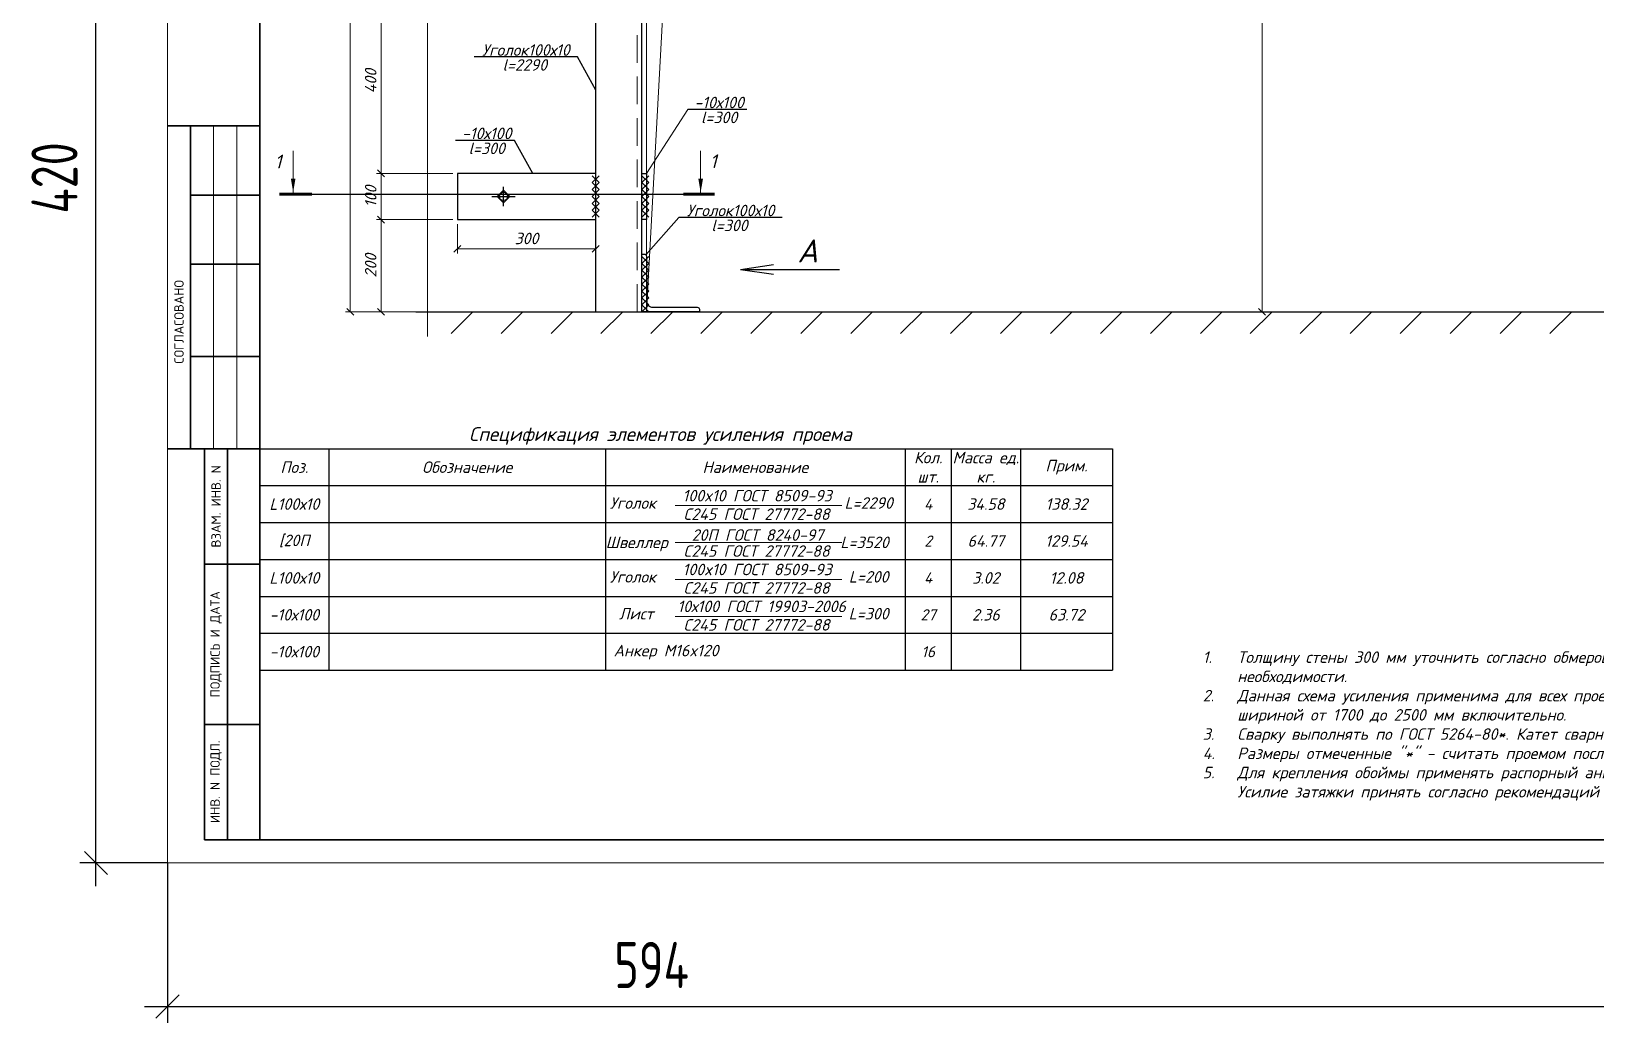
# Model space of a CAD drawing. Header units: millimetres. Extents: x 10124 to 8132345, y -95635 to 1386204.
# Drawn here: x 166940 to 170333, y 25514 to 27663 of the extents above; entities that cross this region are included whole.
import ezdxf
from ezdxf.enums import TextEntityAlignment as Align

# ---------------------------------------------------------------- set-up
doc = ezdxf.new("R2010")
doc.units = ezdxf.units.MM
doc.linetypes.add('Пунктир 2мм', pattern=[3, 2, -1])
doc.layers.get('DEFPOINTS').update_dxf_attribs({"color": 1})
for name, color, linetype, lineweight in [('013', 7, 'Continuous', 13), ('030', 7, 'Continuous', 30), ('Размер', 140, 'Continuous', 13), ('Разрезы', 54, 'Continuous', 20), ('ТЕКСТ', 214, 'Continuous', 20)]:
    doc.layers.add(name, color=color, linetype=linetype, lineweight=lineweight)
doc.styles.add('10', font='isocpeui.ttf', dxfattribs={"height": 25})
doc.styles.add('100', font='isocpeui.ttf', dxfattribs={"height": 250})
doc.styles.add('GOST', font='isocpeur.TTF')
doc.styles.add('БДА100', font='romand.shx', dxfattribs={"width": 0.7})
doc.dimstyles.new('10', dxfattribs={"dimtxt": 37.5, "dimasz": 15, "dimexe": 10, "dimexo": 10, "dimgap": 10, "dimtad": 1, "dimtxsty": '10', "dimblk": 'OBLIQUE', "dimcen": 2.5, "dimadec": 0, "dimazin": 0, "dimtfac": 1, "dimtmove": 0, "dimatfit": 3, "dimfxl": 1, "dimlwd": 15, "dimlwe": 15, "dimarcsym": 0})
doc.dimstyles.new('БДА1', dxfattribs={"dimtxt": 2, "dimasz": 1, "dimexe": 0.7, "dimexo": 0, "dimgap": 0.8, "dimtad": 1, "dimdec": 0, "dimrnd": 1, "dimzin": 0, "dimdsep": 46, "dimtxsty": 'БДА100', "dimblk": 'OBLIQUE', "dimcen": 2, "dimdle": 1, "dimadec": 0, "dimazin": 0, "dimtfac": 1, "dimtdec": 0, "dimtmove": 1, "dimatfit": 3, "dimldrblk": 'NONE', "dimfxl": 0.7, "dimtolj": 1, "dimtzin": 0, "dimlwd": -1, "dimlwe": -1, "dimarcsym": 0})

# ---------------------------------------------------------------- blocks, each defined once
blk = doc.blocks.new('_OBLIQUE')
at = {"color": 0, "linetype": 'ByBlock'}
blk.add_line((-0.5, -0.5), (0.5, 0.5), dxfattribs=at)
blk = doc.blocks.new('*D17')
at = {"layer": 'DEFPOINTS', "color": 0, "transparency": 16777216}
for p, q in [((0, 0), (0, -34.62)), ((594, 0), (594, -34.62)), ((-5, -31.12), (599, -31.12))]:
    blk.add_line(p, q, dxfattribs=at)
for p in [(0, 0), (594, 0), (594, -31.12)]:
    blk.add_point(p, dxfattribs=at)
at = {"layer": 'DEFPOINTS', "color": 0, "transparency": 16777216, "xscale": 5, "yscale": 5, "zscale": 5, "rotation": 180}
blk.add_blockref('_OBLIQUE', (0, -31.12), dxfattribs=at)
at = {"layer": 'DEFPOINTS', "color": 0, "transparency": 16777216, "xscale": 5, "yscale": 5, "zscale": 5}
blk.add_blockref('_OBLIQUE', (594, -31.12), dxfattribs=at)
at = {"layer": 'DEFPOINTS', "color": 0, "lineweight": 0, "transparency": 16777216, "insert": (105, -22.12), "char_height": 10, "attachment_point": 5, "style": 'БДА100'}
blk.add_mtext('\\A1;594', dxfattribs=at)
blk = doc.blocks.new('_None')
blk = doc.blocks.new('*D18')
at = {"layer": 'DEFPOINTS', "color": 0, "transparency": 16777216}
for p, q in [((-15.52, -5), (-15.52, 425)), ((0, 420), (-19.02, 420)), ((0, 0), (-19.02, 0))]:
    blk.add_line(p, q, dxfattribs=at)
for p in [(-15.52, 420), (0, 420), (0, 0)]:
    blk.add_point(p, dxfattribs=at)
at = {"layer": 'DEFPOINTS', "color": 0, "transparency": 16777216, "xscale": 5, "yscale": 5, "zscale": 5}
for p, rotation in [((-15.52, 420), 90), ((-15.52, 0), 270)]:
    blk.add_blockref('_OBLIQUE', p, dxfattribs=dict(at, rotation=rotation))
at = {"layer": 'DEFPOINTS', "color": 0, "lineweight": 0, "transparency": 16777216, "insert": (-24.52, 148.5), "char_height": 10, "attachment_point": 5, "rotation": 90, "style": 'БДА100'}
blk.add_mtext('\\A1;420', dxfattribs=at)
blk = doc.blocks.new('*D553')
at = {"color": 0, "lineweight": 15, "ltscale": 100, "transparency": 16777216}
for p, q in [((167854, 29345), (167621.6, 29345)), ((167631.6, 27055), (167631.6, 29345)), ((167789.1, 27055), (167621.6, 27055))]:
    blk.add_line(p, q, dxfattribs=at)
at = {"layer": 'DEFPOINTS', "color": 0, "ltscale": 100, "transparency": 16777216}
for p in [(167631.6, 29345), (167864, 29345), (167799.1, 27055)]:
    blk.add_point(p, dxfattribs=at)
at = {"color": 0, "lineweight": 15, "ltscale": 100, "transparency": 16777216, "xscale": 15, "yscale": 15, "zscale": 15}
for p, rotation in [((167631.6, 29345), 90), ((167631.6, 27055), 270)]:
    blk.add_blockref('_OBLIQUE', p, dxfattribs=dict(at, rotation=rotation))
at = {"color": 0, "ltscale": 100, "transparency": 16777216, "insert": (167609.1, 28200), "char_height": 25, "attachment_point": 5, "rotation": 90, "style": '10'}
blk.add_mtext('2290', dxfattribs=at)
blk = doc.blocks.new('*D578')
at = {"color": 0, "lineweight": 15, "ltscale": 100, "transparency": 16777216}
for p, q in [((167854, 27255), (167688.5, 27255)), ((167698.5, 27055), (167698.5, 27255)), ((167789.1, 27055), (167688.5, 27055))]:
    blk.add_line(p, q, dxfattribs=at)
at = {"layer": 'DEFPOINTS', "color": 0, "ltscale": 100, "transparency": 16777216}
for p in [(167698.5, 27255), (167864, 27255), (167799.1, 27055)]:
    blk.add_point(p, dxfattribs=at)
at = {"color": 0, "lineweight": 15, "ltscale": 100, "transparency": 16777216, "xscale": 15, "yscale": 15, "zscale": 15}
for p, rotation in [((167698.5, 27255), 90), ((167698.5, 27055), 270)]:
    blk.add_blockref('_OBLIQUE', p, dxfattribs=dict(at, rotation=rotation))
at = {"color": 0, "ltscale": 100, "transparency": 16777216, "insert": (167676, 27155), "char_height": 25, "attachment_point": 5, "rotation": 90, "style": '10'}
blk.add_mtext('200', dxfattribs=at)
blk = doc.blocks.new('*D579')
at = {"color": 0, "lineweight": 15, "ltscale": 100, "transparency": 16777216}
for p, q in [((167854, 27355), (167688.5, 27355)), ((167698.5, 27255), (167698.5, 27355)), ((167854, 27255), (167688.5, 27255))]:
    blk.add_line(p, q, dxfattribs=at)
at = {"layer": 'DEFPOINTS', "color": 0, "ltscale": 100, "transparency": 16777216}
for p in [(167698.5, 27355), (167864, 27355), (167864, 27255)]:
    blk.add_point(p, dxfattribs=at)
at = {"color": 0, "lineweight": 15, "ltscale": 100, "transparency": 16777216, "xscale": 15, "yscale": 15, "zscale": 15}
for p, rotation in [((167698.5, 27355), 90), ((167698.5, 27255), 270)]:
    blk.add_blockref('_OBLIQUE', p, dxfattribs=dict(at, rotation=rotation))
at = {"color": 0, "ltscale": 100, "transparency": 16777216, "insert": (167676, 27305), "char_height": 25, "attachment_point": 5, "rotation": 90, "style": '10'}
blk.add_mtext('100', dxfattribs=at)
blk = doc.blocks.new('*D580')
at = {"color": 0, "lineweight": 15, "ltscale": 100, "transparency": 16777216}
for p, q in [((167854, 27755), (167688.5, 27755)), ((167698.5, 27355), (167698.5, 27755)), ((167854, 27355), (167688.5, 27355))]:
    blk.add_line(p, q, dxfattribs=at)
at = {"layer": 'DEFPOINTS', "color": 0, "ltscale": 100, "transparency": 16777216}
for p in [(167698.5, 27755), (167864, 27755), (167864, 27355)]:
    blk.add_point(p, dxfattribs=at)
at = {"color": 0, "lineweight": 15, "ltscale": 100, "transparency": 16777216, "xscale": 15, "yscale": 15, "zscale": 15}
for p, rotation in [((167698.5, 27755), 90), ((167698.5, 27355), 270)]:
    blk.add_blockref('_OBLIQUE', p, dxfattribs=dict(at, rotation=rotation))
at = {"color": 0, "ltscale": 100, "transparency": 16777216, "insert": (167676, 27555), "char_height": 25, "attachment_point": 5, "rotation": 90, "style": '10'}
blk.add_mtext('400', dxfattribs=at)
blk = doc.blocks.new('*D588')
at = {"color": 0, "lineweight": 15, "ltscale": 100, "transparency": 16777216}
for p, q in [((169498.5, 29335), (169619.6, 29335)), ((169609.6, 29335), (169609.6, 27055)), ((169498.5, 27055), (169619.6, 27055))]:
    blk.add_line(p, q, dxfattribs=at)
at = {"layer": 'DEFPOINTS', "color": 0, "ltscale": 100, "transparency": 16777216}
for p in [(169488.5, 29335), (169488.5, 27055), (169609.6, 27055)]:
    blk.add_point(p, dxfattribs=at)
at = {"color": 0, "lineweight": 15, "ltscale": 100, "transparency": 16777216, "xscale": 15, "yscale": 15, "zscale": 15}
for p, rotation in [((169609.6, 29335), 90), ((169609.6, 27055), 270)]:
    blk.add_blockref('_OBLIQUE', p, dxfattribs=dict(at, rotation=rotation))
at = {"color": 0, "ltscale": 100, "transparency": 16777216, "insert": (169587.1, 28195), "char_height": 25, "attachment_point": 5, "rotation": 90, "style": '10'}
blk.add_mtext('2280*', dxfattribs=at)
blk = doc.blocks.new('*U172')
blk.add_lwpolyline([(-34.5, 90.5), (-29.1, 90.5, -0.414214), (-24.5, 85.9), (-24.5, -10.5, 0.414214), (-10.5, -24.5), (85.9, -24.5, -0.414214), (90.5, -29.1), (90.5, -34.5), (-34.5, -34.5)], format="xyb", close=True)
blk = doc.blocks.new('*U251')
at = {"layer": 'DEFPOINTS'}
blk.add_line((0, 0), (80.57, 0), dxfattribs=at)
at = {"layer": 'Разрезы', "color": 0, "lineweight": 60}
for p, q in [((-7.07, 0), (0, 0)), ((87.32, 0), (80.57, 0))]:
    blk.add_line(p, q, dxfattribs=at)
at = {"layer": 'Разрезы', "color": 0}
for p, q in [((-4.07, -0.35), (-4.07, -9.4)), ((84.32, -0.35), (84.32, -9.4))]:
    blk.add_line(p, q, dxfattribs=at)
for points in [[(-4.07, -0.35), (-3.57, -3.35), (-4.57, -3.35)], [(84.32, -0.35), (83.82, -3.35), (84.83, -3.35)]]:
    blk.add_solid(points, dxfattribs=at)
at = {"layer": 'Разрезы', "color": 0, "style": '100'}
for tag, p in [('1', (-7.34, -7.05)), ('2', (87.05, -7.11))]:
    blk.add_attdef(tag, text='', height=3, dxfattribs=at).set_placement(p, align=Align.MIDDLE_CENTER)
blk = doc.blocks.new('*D593')
at = {"color": 0, "lineweight": 15, "ltscale": 100, "transparency": 16777216}
for p, q in [((167864, 27245), (167864, 27181.5)), ((168164, 27245), (168164, 27181.5)), ((167864, 27191.5), (168164, 27191.5))]:
    blk.add_line(p, q, dxfattribs=at)
at = {"layer": 'DEFPOINTS', "color": 0, "ltscale": 100, "transparency": 16777216}
for p in [(167864, 27255), (168164, 27255), (168164, 27191.5)]:
    blk.add_point(p, dxfattribs=at)
at = {"color": 0, "lineweight": 15, "ltscale": 100, "transparency": 16777216, "xscale": 15, "yscale": 15, "zscale": 15, "rotation": 180}
blk.add_blockref('_OBLIQUE', (167864, 27191.5), dxfattribs=at)
at = {"color": 0, "lineweight": 15, "ltscale": 100, "transparency": 16777216, "xscale": 15, "yscale": 15, "zscale": 15}
blk.add_blockref('_OBLIQUE', (168164, 27191.5), dxfattribs=at)
at = {"color": 0, "ltscale": 100, "transparency": 16777216, "insert": (168014, 27214), "char_height": 25, "attachment_point": 5, "style": '10'}
blk.add_mtext('300', dxfattribs=at)
blk = doc.blocks.new('*T682')
at = {"layer": '013', "color": 0, "linetype": 'ByBlock', "lineweight": 30, "ltscale": 100, "transparency": 16777216}
for p, q in [((0, 0), (1850, 0)), ((0, 0), (0, -480)), ((150, 0), (150, -480)), ((750, 0), (750, -480)), ((1400, 0), (1400, -480)), ((1500, 0), (1500, -80)), ((1650, 0), (1650, -80)), ((1850, 0), (1850, -80)), ((0, -80), (1850, -80)), ((1500, -80), (1500, -480)), ((1650, -80), (1650, -480)), ((1850, -80), (1850, -480)), ((0, -160), (1400, -160)), ((1400, -160), (1500, -160)), ((1500, -160), (1650, -160)), ((1650, -160), (1850, -160)), ((0, -240), (1400, -240)), ((1400, -240), (1500, -240)), ((1500, -240), (1650, -240)), ((1650, -240), (1850, -240)), ((0, -320), (1400, -320)), ((1400, -320), (1500, -320)), ((1500, -320), (1650, -320)), ((1650, -320), (1850, -320)), ((0, -400), (1400, -400)), ((1400, -400), (1500, -400)), ((1500, -400), (1650, -400)), ((1650, -400), (1850, -400)), ((0, -480), (1400, -480)), ((1400, -480), (1500, -480)), ((1500, -480), (1650, -480)), ((1650, -480), (1850, -480))]:
    blk.add_line(p, q, dxfattribs=at)
at = {"layer": '013', "color": 0, "lineweight": 30, "ltscale": 100, "transparency": 16777216, "char_height": 25, "attachment_point": 5, "style": '100'}
for s, insert, width in [('Поз.', (75, -40), 149.7), ('Обозначение', (450, -40), 599.7), ('Наименование', (1075, -40), 649.7), ('Кол. шт.', (1450, -40), 99.7), ('Масса ед. кг.', (1575, -40), 149.7), ('Прим.', (1750, -40), 199.7), ('L100х10', (75, -120), 149.7), ('[20П', (75, -200), 149.7), ('L100х10', (75, -280), 149.7), ('-10х100', (75, -360), 149.7), ('-10х100', (75, -440), 149.7)]:
    blk.add_mtext(s, dxfattribs=dict(at, insert=insert, width=width))
at = {"layer": '013', "color": 140, "lineweight": 30, "ltscale": 100, "transparency": 16777216, "attachment_point": 5, "style": '100'}
for s, insert, char_height, width in [('4', (1450, -120), 24, 70), ('34.58', (1575, -120), 25, 120), ('138.32', (1750, -120), 25, 170), ('2', (1450, -200), 24, 70), ('64.77', (1575, -200), 25, 120), ('129.54', (1750, -200), 25, 170), ('4', (1450, -280), 24, 70), ('3.02', (1575, -280), 25, 120), ('12.08', (1750, -280), 25, 170), ('27', (1450, -360), 24, 70), ('2.36', (1575, -360), 25, 120), ('63.72', (1750, -360), 25, 170), ('16', (1450, -440), 24, 70)]:
    blk.add_mtext(s, dxfattribs=dict(at, insert=insert, char_height=char_height, width=width))
blk = doc.blocks.new('*U16')
at = {"color": 44, "lineweight": 20, "ltscale": 10}
for p, q in [((0, 420), (0, 0)), ((0, 0), (594, 0))]:
    blk.add_line(p, q, dxfattribs=at)
at = {"color": 137, "lineweight": 35, "ltscale": 10}
for p, q in [((20, 415), (20, 5)), ((0, 159.8), (20, 159.8)), ((5, 89.8), (5, 159.8)), ((5, 144.8), (20, 144.8)), ((5, 129.8), (20, 129.8)), ((5, 109.8), (20, 109.8)), ((0, 89.8), (20, 89.8)), ((8.04, 89.8), (8.04, 5)), ((13.02, 89.8), (13.02, 5)), ((8.04, 64.8), (20, 64.8)), ((8.04, 30), (20, 30)), ((8.04, 5), (589, 5))]:
    blk.add_line(p, q, dxfattribs=at)
at = {"color": 44, "lineweight": 13}
for p, q in [((10, 89.8), (10, 159.8)), ((15, 89.8), (15, 159.8))]:
    blk.add_line(p, q, dxfattribs=at)
at = {"color": 0, "lineweight": 13, "char_height": 2.0408, "attachment_point": 5, "rotation": 90, "style": 'GOST'}
for s, insert, width in [('СОГЛАСОВАНО', (2.49, 117.3), 55), ('ВЗАМ. ИНВ. N', (10.53, 77.3), 25), ('ПОДПИСЬ И ДАТА', (10.53, 47.4), 34.7978), ('ИНВ. N ПОДЛ.', (10.53, 17.6), 24.8009)]:
    blk.add_mtext(s, dxfattribs=dict(at, insert=insert, width=width))
at = {"color": 44, "lineweight": 13, "style": 'GOST', "oblique": 10, "width": 0.8}
for tag in ['ФОРМАТВЕРТ', 'ФОРМАТГОРИЗ']:
    blk.add_attdef(tag, (542.98, 1.6), '', height=2, dxfattribs=at)
at = {"layer": 'DEFPOINTS', "color": 251, "lineweight": 0}
dim = blk.add_linear_dim(base=(-15.52, 420), p1=(0, 0), p2=(0, 420), angle=90, dimstyle='БДА1', override={"dimscale": 5}, dxfattribs=at)
dim.commit()
dim.dimension.update_dxf_attribs({"geometry": '*D18', "text_midpoint": (-15.52, 148.5), "dimtype": 128})
dim = blk.add_linear_dim(base=(594, -31.12), p1=(0, 0), p2=(594, 0), dimstyle='БДА1', override={"dimscale": 5}, dxfattribs=at)
dim.commit()
dim.dimension.update_dxf_attribs({"geometry": '*D17', "text_midpoint": (105, -31.12), "dimtype": 128})

msp = doc.modelspace()

# ---------------------------------------------------------------- linework, layer by layer
at = {"ltscale": 100}
for p, q in [((168124.246, 27607.507), (167900.505, 27607.507)), ((168164.049, 27535.843), (168124.246, 27607.507)), ((168491.682, 27493.713), (168363.791, 27493.713)), ((167987.599, 27426.709), (167859.708, 27426.709)), ((168027.401, 27355.045), (167987.599, 27426.709)), ((167964.049, 27284.181), (167964.049, 27325.91)), ((168171.549, 27335.045), (168156.549, 27350.045)), ((168156.549, 27335.045), (168171.549, 27350.045)), ((168171.549, 27320.045), (168156.549, 27335.045)), ((168156.549, 27320.045), (168171.549, 27335.045)), ((168171.549, 27305.045), (168156.549, 27320.045)), ((168156.549, 27305.045), (168171.549, 27320.045)), ((168279.049, 27335.045), (168264.049, 27350.045)), ((168264.049, 27335.045), (168279.049, 27350.045)), ((168279.049, 27320.045), (168264.049, 27335.045)), ((168264.049, 27320.045), (168279.049, 27335.045)), ((168279.049, 27305.045), (168264.049, 27320.045)), ((168264.049, 27305.045), (168279.049, 27320.045)), ((167938.991, 27305.045), (167989.106, 27305.045)), ((168171.549, 27290.045), (168156.549, 27305.045)), ((168156.549, 27290.045), (168171.549, 27305.045)), ((168171.549, 27275.045), (168156.549, 27290.045)), ((168156.549, 27275.045), (168171.549, 27290.045)), ((168279.049, 27290.045), (168264.049, 27305.045)), ((168264.049, 27290.045), (168279.049, 27305.045)), ((168279.049, 27275.045), (168264.049, 27290.045)), ((168264.049, 27275.045), (168279.049, 27290.045)), ((168171.549, 27260.045), (168156.549, 27275.045)), ((168156.549, 27260.045), (168171.549, 27275.045)), ((168279.049, 27260.045), (168264.049, 27275.045)), ((168264.049, 27260.045), (168279.049, 27275.045)), ((168568.245, 27259.608), (168344.503, 27259.608)), ((168279.049, 27160.045), (168264.049, 27175.045)), ((168264.049, 27160.045), (168279.049, 27175.045)), ((168279.049, 27145.045), (168264.049, 27160.045)), ((168264.049, 27145.045), (168279.049, 27160.045)), ((168478.4, 27147.059), (168549.627, 27157.361)), ((168279.049, 27130.045), (168264.049, 27145.045)), ((168264.049, 27130.045), (168279.049, 27145.045)), ((168279.049, 27115.045), (168264.049, 27130.045)), ((168264.049, 27115.045), (168279.049, 27130.045)), ((168279.049, 27100.045), (168264.049, 27115.045)), ((168264.049, 27100.045), (168279.049, 27115.045)), ((168478.4, 27147.059), (168692.52, 27147.059)), ((168478.4, 27147.059), (168549.627, 27136.756)), ((168279.049, 27085.045), (168264.049, 27100.045)), ((168264.049, 27085.045), (168279.049, 27100.045)), ((168279.049, 27070.045), (168264.049, 27085.045)), ((168264.049, 27070.045), (168279.049, 27085.045)), ((167774.097, 27055.045), (171481.124, 27055.045)), ((168279.049, 27055.045), (168264.049, 27070.045)), ((168264.049, 27055.045), (168279.049, 27070.045))]:
    msp.add_line(p, q, dxfattribs=at)
at = {"layer": '013', "ltscale": 100}
for p, q in [((168274.049, 27355.045), (168363.791, 27493.713)), ((168272.701, 27178.698), (168344.503, 27259.608)), ((167850.397, 27008.125), (167897.638, 27055.045)), ((167958.744, 27008.125), (168005.985, 27055.045)), ((168067.091, 27008.125), (168114.332, 27055.045)), ((168175.438, 27008.125), (168222.678, 27055.045)), ((168283.784, 27008.125), (168331.025, 27055.045)), ((168392.131, 27008.125), (168439.372, 27055.045)), ((168500.478, 27008.125), (168547.718, 27055.045)), ((168608.824, 27008.125), (168656.065, 27055.045)), ((168717.171, 27008.125), (168764.412, 27055.045)), ((168825.518, 27008.125), (168872.758, 27055.045)), ((168933.864, 27008.125), (168981.105, 27055.045)), ((169042.211, 27008.125), (169089.452, 27055.045)), ((169150.558, 27008.125), (169197.798, 27055.045)), ((169258.904, 27008.125), (169306.145, 27055.045)), ((169367.251, 27008.125), (169414.492, 27055.045)), ((169475.598, 27008.125), (169522.838, 27055.045)), ((169583.944, 27008.125), (169631.185, 27055.045)), ((169692.291, 27008.125), (169739.532, 27055.045)), ((169800.638, 27008.125), (169847.879, 27055.045)), ((169908.984, 27008.125), (169956.225, 27055.045)), ((170017.331, 27008.125), (170064.572, 27055.045)), ((170125.678, 27008.125), (170172.919, 27055.045)), ((170234.024, 27008.125), (170281.265, 27055.045))]:
    msp.add_line(p, q, dxfattribs=at)
at = {"layer": '013', "ltscale": 4}
for p, q in [((168336.557, 26634.872), (168697.901, 26634.872)), ((168336.557, 26554.872), (168697.901, 26554.872)), ((168336.557, 26474.872), (168697.901, 26474.872)), ((168336.557, 26394.872), (168697.901, 26394.872))]:
    msp.add_line(p, q, dxfattribs=at)
at = {"layer": '013', "ltscale": 100}
for points in [[(167799.097, 27001.77), (167799.097, 28087.565), (167741.806, 28116.601), (167866.338, 28086.689), (167799.097, 28122.586), (167799.097, 29682.166)], [(168274.049, 27055.045), (168378.517, 28962.287), (169974.049, 29335.045)]]:
    msp.add_lwpolyline(points, dxfattribs=at)
at = {"layer": '013', "linetype": 'Пунктир 2мм', "ltscale": 30}
msp.add_lwpolyline([(168254.049, 27055.045), (168254.049, 29345.045)], dxfattribs=at)
at = {"layer": '013', "ltscale": 100}
msp.add_lwpolyline([(168274.049, 29335.045), (170774.049, 29335.045), (170774.049, 27055.045), (168274.049, 27055.045)], close=True, dxfattribs=at)
at = {"layer": '030', "ltscale": 100}
msp.add_line((168164.049, 27055.045), (168264.049, 27055.045), dxfattribs=at)
for points in [[(168164.049, 27055.045), (168164.049, 29345.045)], [(168264.049, 27055.045), (168264.049, 29345.045)], [(168164.049, 27355.045), (167864.049, 27355.045), (167864.049, 27255.045), (168164.049, 27255.045), (168164.049, 27355.045)], [(168274.049, 27355.045), (168274.049, 27255.045), (168264.049, 27255.045), (168264.049, 27355.045), (168274.049, 27355.045)], [(167950.549, 27305.045), (167964.049, 27318.545), (167977.549, 27305.045), (167964.049, 27291.545), (167950.549, 27305.045)]]:
    msp.add_lwpolyline(points, dxfattribs=at)
msp.add_circle((167964.049, 27305.045), 9, dxfattribs=at)

# ---------------------------------------------------------------- block references
at = {"xscale": 10, "yscale": 10, "zscale": 10}
msp.add_blockref('*U16', (167235.268, 25860.225), dxfattribs=at)
msp.add_blockref('*T682', (167435.268, 26758.203))
at = {"layer": '030'}
msp.add_blockref('*U172', (168298.549, 27089.545), dxfattribs=at)
at = {"layer": 'Размер'}
ref = msp.add_blockref('*U251', (167548.505, 27310.274), dxfattribs=dict(at, xscale=-10, yscale=10, zscale=10, rotation=180))
ref.add_attrib('1', '1', dxfattribs={"layer": 'Разрезы', "color": 0, "height": 30, "style": '100'}).set_placement((167475.132, 27380.802), align=Align.MIDDLE_CENTER)
ref.add_attrib('2', '1', dxfattribs={"layer": 'Разрезы', "color": 0, "height": 30, "style": '100'}).set_placement((168419.049, 27381.326), align=Align.MIDDLE_CENTER)

# ---------------------------------------------------------------- texts
at = {"style": '100'}
for s, p in [('Уголок', (168244.67, 26640.537)), ('100x10 ГОСТ 8509-93', (168514.243, 26656.417)), ('L=2290', (168756.158, 26640.537)), ('С245 ГОСТ 27772-88', (168513.055, 26616.369)), ('20П ГОСТ 8240-97', (168515.021, 26571.073)), ('Швеллер', (168253.024, 26555.193)), ('С245 ГОСТ 27772-88', (168513.055, 26536.369)), ('L=3520', (168747.215, 26555.193)), ('100x10 ГОСТ 8509-93', (168514.243, 26496.417)), ('Уголок', (168244.67, 26480.537)), ('С245 ГОСТ 27772-88', (168513.055, 26456.369)), ('L=200', (168756.158, 26480.537)), ('Лист', (168251.988, 26400.537)), ('10х100 ГОСТ 19903-2006', (168523.964, 26416.417)), ('L=300', (168756.158, 26400.537)), ('С245 ГОСТ 27772-88', (168513.055, 26376.369)), ('Анкер М16x120 ', (168324.745, 26320.681))]:
    msp.add_text(s, height=25, dxfattribs=at).set_placement(p, align=Align.MIDDLE_CENTER)
at = {"ltscale": 100, "char_height": 25, "attachment_point": 5, "style": '10'}
for s, insert in [('Уголок100х10', (168012.696, 27622.544)), ('l=2290', (168010.289, 27590.169)), ('-10х100', (168431.783, 27508.75)), ('l=300', (168431.783, 27476.375)), ('-10х100', (167927.7, 27441.746)), ('l=300', (167927.7, 27409.371)), ('Уголок100х10', (168456.694, 27274.645)), ('l=300', (168454.287, 27242.271))]:
    msp.add_mtext(s, dxfattribs=dict(at, insert=insert))
at = {"color": 0, "lineweight": 9, "style": '10'}
for s, insert, char_height, width, attachment_point in [('\\pxi1.23419; А', (168577.144, 27186.909), 50, 295.72287, 5), ('\\pxi-3,l5.23419,t5.23419;1.^IТолщину стены 300 мм уточнить согласно обмеров на месте. Длины элементов скорректировать при необходимости.\\P2.^IДанная схема усиления применима для всех проемов с толщиной ж/б стен 300 мм {\\Lна типовом этаже} шириной от 1700 до 2500 мм включительно. \\P3.^IСварку выполнять по ГОСТ 5264-80*. Катет сварного шва принять 8 мм.\\P4.^IРазмеры отмеченные "*" - считать проемом после усиления (в чистоте).\\P5.^IДля крепления обоймы применять распорный анкер М16х120 с назначением для ж/б стен.\\P^IУсилие затяжки принять согласно рекомендаций производителя.', (169424.899, 26157.115), 25, 1840.54729, 4)]:
    msp.add_mtext(s, dxfattribs=dict(at, insert=insert, char_height=char_height, width=width, attachment_point=attachment_point))
at = {"layer": 'ТЕКСТ', "style": '100'}
msp.add_text('Спецификация элементов усиления проема', height=30, dxfattribs=at).set_placement((167889.181, 26774.971))

# ---------------------------------------------------------------- dimensions: what is measured, and where the dimension line sits
at = {"ltscale": 100}
for base, p2, picture, middle in [((167631.631, 29345.045), (167864.049, 29345.045), '*D553', (167609.131, 28200.045)), ((167698.544, 27255.045), (167864.049, 27255.045), '*D578', (167676.044, 27155.045))]:
    dim = msp.add_linear_dim(base=base, p1=(167799.097, 27055.045), p2=p2, angle=90, dimstyle='10', dxfattribs=at)
    dim.commit()
    dim.dimension.update_dxf_attribs({"geometry": picture, "text_midpoint": middle})
dim = msp.add_linear_dim(base=(169609.643, 27055.045), p1=(169488.452, 29335.045), p2=(169488.452, 27055.045), angle=90, text='2280*', dimstyle='10', dxfattribs=at)
dim.commit()
dim.dimension.update_dxf_attribs({"geometry": '*D588', "text_midpoint": (169587.143, 28195.045)})
for base, p1, p2, picture, middle in [((167698.544, 27755.045), (167864.049, 27355.045), (167864.049, 27755.045), '*D580', (167676.044, 27555.045)), ((167698.544, 27355.045), (167864.049, 27255.045), (167864.049, 27355.045), '*D579', (167676.044, 27305.045))]:
    dim = msp.add_linear_dim(base=base, p1=p1, p2=p2, angle=90, dimstyle='10', override={"dimtmove": 1}, dxfattribs=at)
    dim.commit()
    dim.dimension.update_dxf_attribs({"geometry": picture, "text_midpoint": middle})
dim = msp.add_linear_dim(base=(168164.049, 27191.513), p1=(167864.049, 27255.045), p2=(168164.049, 27255.045), dimstyle='10', dxfattribs=at)
dim.commit()
dim.dimension.update_dxf_attribs({"geometry": '*D593', "text_midpoint": (168014.049, 27214.013)})

doc.saveas('drawing.dxf')
